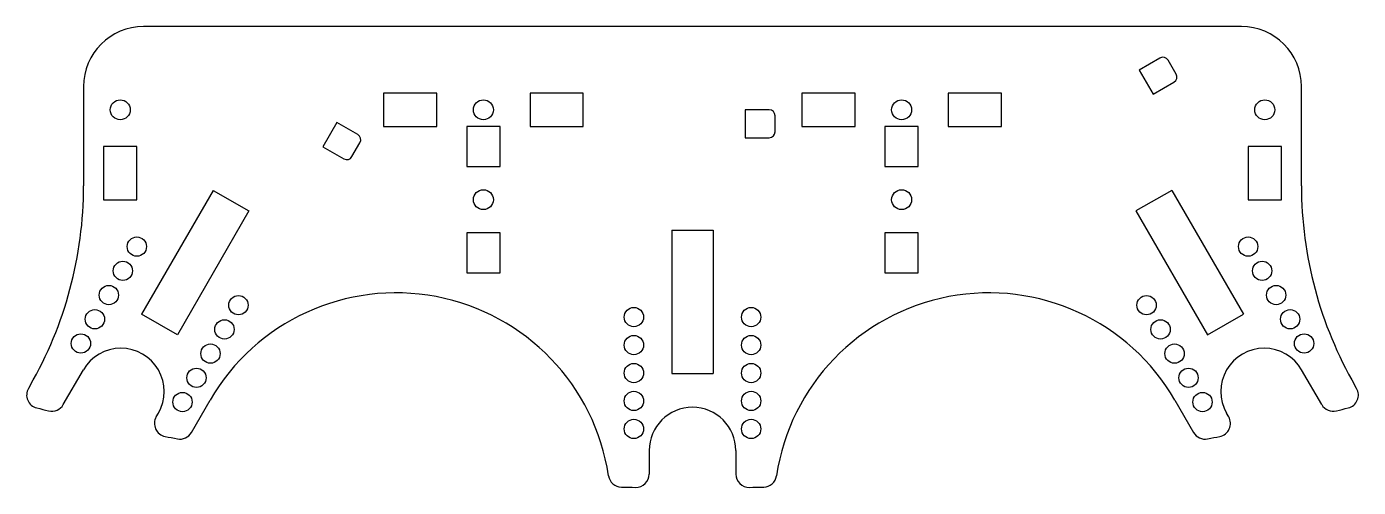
# Model space of a CAD drawing. Header units: millimetres. Extents: x 94 to 294, y 133 to 202.
import ezdxf

# ---------------------------------------------------------------- set-up
doc = ezdxf.new("R2010")
doc.units = ezdxf.units.MM

msp = doc.modelspace()

# ---------------------------------------------------------------- linework, layer by layer
at = {"color": 7, "linetype": 'Continuous', "lineweight": 25}
for p, q in [((276.64, 201.75), (111.86, 201.75)), ((264.41, 197.02), (261.29, 195.22)), ((266.84, 194.62), (265.64, 196.7)), ((261.29, 195.22), (263.39, 191.59)), ((102.86, 192.75), (102.86, 177.82)), ((263.39, 191.59), (266.51, 193.39)), ((285.64, 177.82), (285.64, 192.75)), ((147.86, 191.75), (147.86, 186.75)), ((155.86, 191.75), (147.86, 191.75)), ((155.86, 186.75), (155.86, 191.75)), ((177.86, 191.75), (169.86, 191.75)), ((169.86, 191.75), (169.86, 186.75)), ((177.86, 186.75), (177.86, 191.75)), ((210.64, 191.75), (210.64, 186.75)), ((218.64, 191.75), (210.64, 191.75)), ((218.64, 186.75), (218.64, 191.75)), ((240.64, 191.75), (232.64, 191.75)), ((232.64, 191.75), (232.64, 186.75)), ((240.64, 186.75), (240.64, 191.75)), ((202.15, 189.26), (202.15, 185.06)), ((205.75, 189.26), (202.15, 189.26)), ((206.65, 185.96), (206.65, 188.36)), ((140.89, 187.32), (138.79, 183.69)), ((144.01, 185.52), (140.89, 187.32)), ((147.86, 186.75), (155.86, 186.75)), ((160.36, 186.75), (160.36, 180.75)), ((165.36, 186.75), (160.36, 186.75)), ((165.36, 180.75), (165.36, 186.75)), ((169.86, 186.75), (177.86, 186.75)), ((210.64, 186.75), (218.64, 186.75)), ((228.14, 186.75), (223.14, 186.75)), ((223.14, 186.75), (223.14, 180.75)), ((228.14, 180.75), (228.14, 186.75)), ((232.64, 186.75), (240.64, 186.75)), ((143.14, 182.22), (144.34, 184.3)), ((202.15, 185.06), (205.75, 185.06)), ((105.86, 183.75), (105.86, 175.75)), ((110.86, 183.75), (105.86, 183.75)), ((110.86, 175.75), (110.86, 183.75)), ((138.79, 183.69), (141.91, 181.89)), ((282.64, 183.75), (277.64, 183.75)), ((277.64, 183.75), (277.64, 175.75)), ((282.64, 175.75), (282.64, 183.75)), ((160.36, 180.75), (165.36, 180.75)), ((223.14, 180.75), (228.14, 180.75)), ((122.31, 177.15), (111.56, 158.53)), ((122.31, 177.15), (127.68, 174.05)), ((266.18, 177.15), (260.81, 174.05)), ((266.18, 177.15), (276.93, 158.53)), ((105.86, 175.75), (110.86, 175.75)), ((127.68, 174.05), (116.93, 155.43)), ((260.81, 174.05), (271.56, 155.43)), ((277.64, 175.75), (282.64, 175.75)), ((160.36, 170.75), (160.36, 164.75)), ((165.36, 170.75), (160.36, 170.75)), ((165.36, 164.75), (165.36, 170.75)), ((191.15, 171.16), (197.35, 171.16)), ((191.15, 171.16), (191.15, 149.66)), ((197.35, 171.16), (197.35, 149.66)), ((228.14, 170.75), (223.14, 170.75)), ((223.14, 170.75), (223.14, 164.75)), ((228.14, 164.75), (228.14, 170.75)), ((160.36, 164.75), (165.36, 164.75)), ((223.14, 164.75), (228.14, 164.75)), ((116.93, 155.43), (111.56, 158.53)), ((271.56, 155.43), (276.93, 158.53)), ((99.81, 144.97), (102.82, 150.18)), ((288.69, 144.97), (285.68, 150.18)), ((191.15, 149.66), (197.35, 149.66)), ((94.82, 147.82), (94.58, 147.41)), ((293.92, 147.41), (293.68, 147.82)), ((119.04, 140.78), (121.84, 145.63)), ((266.66, 145.63), (269.46, 140.78)), ((113.76, 143.14), (114.08, 143.68)), ((274.74, 143.14), (274.42, 143.68)), ((187.75, 138.06), (187.75, 134.53)), ((200.75, 138.06), (200.75, 134.53))]:
    msp.add_line(p, q, dxfattribs=at)
for centre, radius in [((108.36, 189.25), 1.5), ((162.86, 189.25), 1.5), ((225.64, 189.25), 1.5), ((280.14, 189.25), 1.5), ((162.86, 175.75), 1.5), ((225.64, 175.75), 1.5), ((110.85, 168.7), 1.45), ((277.65, 168.7), 1.45), ((108.75, 165.06), 1.45), ((279.75, 165.06), 1.45), ((106.65, 161.42), 1.45), ((281.85, 161.42), 1.45), ((126.1, 159.9), 1.45), ((262.4, 159.9), 1.45), ((104.55, 157.79), 1.45), ((185.45, 158.11), 1.45), ((203.05, 158.11), 1.45), ((283.95, 157.79), 1.45), ((124, 156.26), 1.45), ((264.5, 156.26), 1.45), ((102.45, 154.15), 1.45), ((121.9, 152.62), 1.45), ((185.45, 153.91), 1.45), ((203.05, 153.91), 1.45), ((266.6, 152.62), 1.45), ((286.05, 154.15), 1.45), ((119.8, 148.99), 1.45), ((185.45, 149.71), 1.45), ((203.05, 149.71), 1.45), ((268.7, 148.99), 1.45), ((117.7, 145.35), 1.45), ((185.45, 145.51), 1.45), ((203.05, 145.51), 1.45), ((270.8, 145.35), 1.45), ((185.45, 141.31), 1.45), ((203.05, 141.31), 1.45)]:
    msp.add_circle(centre, radius, dxfattribs=at)
for centre, radius, start, end in [((111.86, 192.75), 9, 90, 180), ((276.64, 192.75), 9, 0, 90), ((264.86, 196.25), 0.9, 30, 120), ((266.06, 194.17), 0.9, 300, 30), ((205.75, 188.36), 0.9, 0, 90), ((205.75, 185.96), 0.9, 270, 0), ((143.56, 184.75), 0.9, 330, 60), ((142.36, 182.67), 0.9, 240, 330), ((42.86, 177.82), 60, 330, 0), ((345.64, 177.82), 60, 180, 210), ((149.76, 129.51), 32.24, 8.526, 150), ((238.74, 129.51), 32.24, 30, 171.474), ((108.45, 146.93), 6.5, 330, 150), ((280.05, 146.93), 6.5, 30, 210), ((96.31, 146.41), 2, 150, 256.0726), ((292.19, 146.41), 2, 283.9274, 30), ((194.25, 541.36), 408.91, 256.0726, 256.3292), ((98.08, 145.97), 2, 256.3292, 330), ((194.25, 138.06), 6.5, 0, 180), ((290.42, 145.97), 2, 210, 283.6708), ((194.25, 541.36), 408.91, 283.6708, 283.9274), ((115.49, 142.14), 2, 150, 258.8404), ((273, 142.14), 2, 281.1596, 30), ((194.25, 541.36), 408.91, 258.8404, 259.101), ((117.31, 141.78), 2, 259.101, 330), ((271.19, 141.78), 2, 210, 280.899), ((194.25, 541.36), 408.91, 280.899, 281.1596), ((183.62, 134.58), 2, 188.526, 268.5033), ((185.75, 134.53), 2, 268.8031, 0), ((202.75, 134.53), 2, 180, 271.1969), ((204.88, 134.58), 2, 271.4967, 351.474), ((194.25, 541.36), 408.91, 268.5033, 268.8031), ((194.25, 541.36), 408.91, 271.1969, 271.4967)]:
    msp.add_arc(centre, radius, start, end, dxfattribs=at)

doc.saveas('drawing.dxf')
